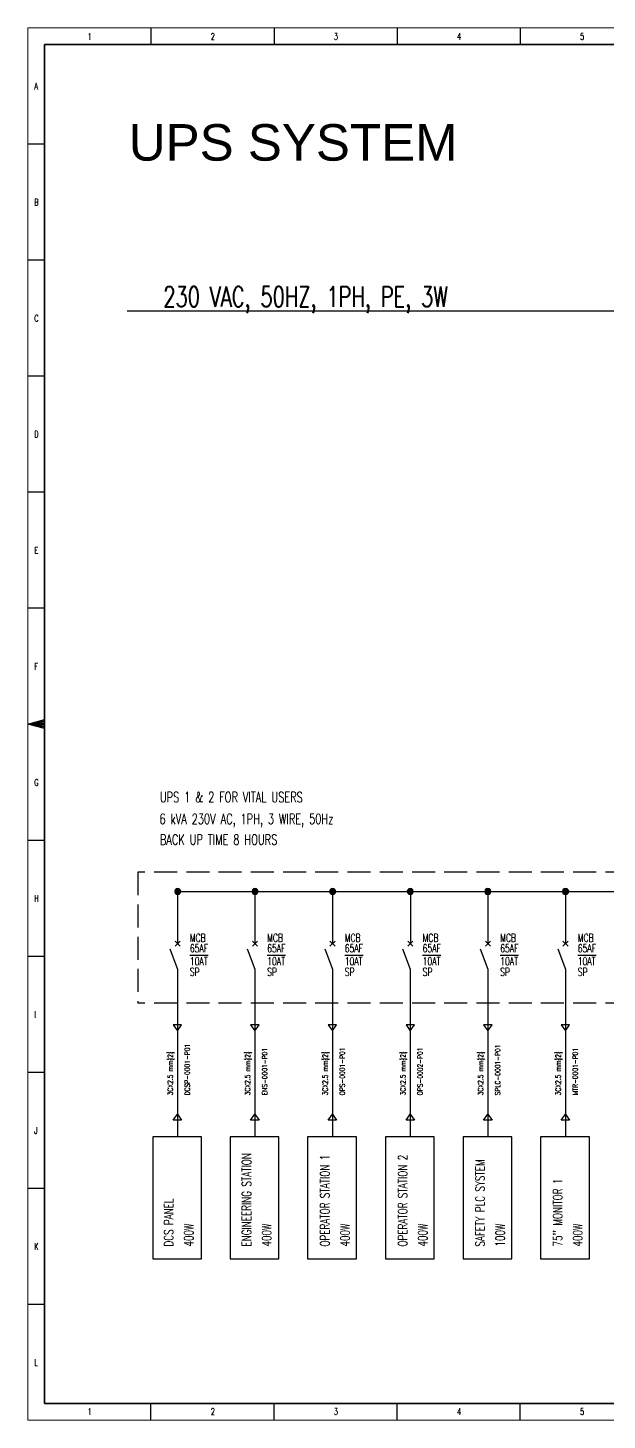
# Model space of a CAD drawing. Header units: inches. Extents: x 21 to 120937, y -15239 to 12027.
# Drawn here: x 81 to 333, y 986 to 1591 of the extents above; entities that cross this region are included whole.
import ezdxf

# ---------------------------------------------------------------- set-up
doc = ezdxf.new("R2010")
doc.units = ezdxf.units.IN
doc.header["$MEASUREMENT"] = 0
doc.linetypes.add('DASH', pattern=[0.35, 0.25, -0.1])
for name, color, linetype in [('FREE-TEXT', 7, 'Continuous'), ('Label', 7, 'Continuous'), ('Layer 1', 7, 'Continuous'), ('LGT1', 7, 'Continuous')]:
    doc.layers.add(name, color=color, linetype=linetype)
doc.styles.add('HZTXT', font='simplexs.shx', dxfattribs={"width": 0.7, "bigfont": 'hztxt.shx'})
doc.styles.get("Standard").update_dxf_attribs({"font": 'arial.ttf'})
doc.styles.add('TEG BORDER', font='txt_qlt.shx', dxfattribs={"width": 0.7, "bigfont": 'hztxt.shx'})

# ---------------------------------------------------------------- blocks, each defined once
blk = doc.blocks.new('240 BORDER A2')
for p, q in [((37.12, 420), (37.12, 415)), ((74.25, 420), (74.25, 415)), ((111.38, 420), (111.38, 415)), ((148.5, 420), (148.5, 415)), ((0, 385), (5, 385)), ((0, 350), (5, 350)), ((0, 315), (5, 315)), ((0, 280), (5, 280)), ((0, 245), (5, 245)), ((5, 210), (0, 210)), ((1.25, 210), (3.75, 210)), ((0, 175), (5, 175)), ((0, 140), (5, 140)), ((0, 105), (5, 105)), ((0, 70), (5, 70)), ((0, 35), (5, 35)), ((37.12, 0), (37.12, 5)), ((74.25, 0), (74.25, 5)), ((111.38, 0), (111.38, 5)), ((148.5, 0), (148.5, 5))]:
    blk.add_line(p, q)
at = {"linetype": 'Continuous'}
for p, q in [((489, 415), (5, 415)), ((5, 415), (5, 5)), ((5, 5), (489, 5))]:
    blk.add_line(p, q, dxfattribs=at)
at = {"color": 5, "lineweight": 15}
blk.add_lwpolyline([(0, 420), (594, 420), (594, 0), (0, 0)], close=True, dxfattribs=at)
blk.add_lwpolyline([(5, 415), (589, 415), (589, 5), (5, 5)], close=True)
blk.add_lwpolyline([(0, 210), (5, 211.34), (5, 208.66), (0, 210), (5, 211), (5, 210.67), (0, 210), (5, 210.33), (5, 209.67), (0, 210), (5, 209.33), (5, 209), (0, 210)])
at = {"char_height": 2, "width": 2, "style": 'TEG BORDER'}
for s, insert, attachment_point in [('1', (18.05, 418.41), 1), ('2', (55.17, 418.41), 1), ('3', (92.3, 418.41), 1), ('4', (129.42, 418.41), 1), ('5', (166.55, 418.41), 1), ('A', (1.91, 403.39), 1), ('B', (1.91, 368.39), 1), ('C', (1.91, 333.39), 1), ('D', (1.91, 298.39), 1), ('E', (1.91, 263.39), 1), ('F', (1.91, 228.39), 1), ('G', (1.91, 193.39), 1), ('H', (1.91, 158.39), 1), ('I', (1.91, 123.39), 1), ('J', (1.91, 88.39), 1), ('K', (1.91, 53.39), 1), ('L', (1.91, 18.39), 1), ('1', (18.05, 1.59), 7), ('2', (55.17, 1.59), 7), ('3', (92.3, 1.59), 7), ('4', (129.42, 1.59), 7), ('5', (166.55, 1.59), 7)]:
    blk.add_mtext(s, dxfattribs=dict(at, insert=insert, attachment_point=attachment_point))

msp = doc.modelspace()

# ---------------------------------------------------------------- hatches: boundary and pattern name
at = {"layer": 'Layer 1'}
for points in [[(145.16, 1216.29), (144.95, 1215.54), (146.23, 1215.54)], [(145.59, 1216.72), (145.16, 1216.29), (146.23, 1215.54)], [(146.23, 1216.93), (145.59, 1216.72), (146.23, 1215.54)], [(146.97, 1216.72), (146.23, 1216.93), (146.23, 1215.54)], [(147.4, 1216.29), (146.97, 1216.72), (146.23, 1215.54)], [(147.61, 1215.54), (147.4, 1216.29), (146.23, 1215.54)], [(178.75, 1216.29), (178.54, 1215.54), (179.82, 1215.54)], [(179.18, 1216.72), (178.75, 1216.29), (179.82, 1215.54)], [(179.82, 1216.93), (179.18, 1216.72), (179.82, 1215.54)], [(180.46, 1216.72), (179.82, 1216.93), (179.82, 1215.54)], [(180.99, 1216.29), (180.46, 1216.72), (179.82, 1215.54)], [(181.2, 1215.54), (180.99, 1216.29), (179.82, 1215.54)], [(212.45, 1216.29), (212.24, 1215.54), (213.52, 1215.54)], [(212.88, 1216.72), (212.45, 1216.29), (213.52, 1215.54)], [(213.52, 1216.93), (212.88, 1216.72), (213.52, 1215.54)], [(214.26, 1216.72), (213.52, 1216.93), (213.52, 1215.54)], [(214.69, 1216.29), (214.26, 1216.72), (213.52, 1215.54)], [(214.9, 1215.54), (214.69, 1216.29), (213.52, 1215.54)], [(246.15, 1216.29), (245.93, 1215.54), (247.32, 1215.54)], [(246.68, 1216.72), (246.15, 1216.29), (247.32, 1215.54)], [(247.32, 1216.93), (246.68, 1216.72), (247.32, 1215.54)], [(247.96, 1216.72), (247.32, 1216.93), (247.32, 1215.54)], [(248.39, 1216.29), (247.96, 1216.72), (247.32, 1215.54)], [(248.6, 1215.54), (248.39, 1216.29), (247.32, 1215.54)], [(279.85, 1216.29), (279.74, 1215.54), (281.02, 1215.54)], [(280.38, 1216.72), (279.85, 1216.29), (281.02, 1215.54)], [(281.02, 1216.93), (280.38, 1216.72), (281.02, 1215.54)], [(281.66, 1216.72), (281.02, 1216.93), (281.02, 1215.54)], [(282.19, 1216.29), (281.66, 1216.72), (281.02, 1215.54)], [(282.3, 1215.54), (282.19, 1216.29), (281.02, 1215.54)], [(313.54, 1216.29), (313.44, 1215.65), (314.72, 1215.65)], [(313.44, 1215.65), (313.54, 1214.9), (314.72, 1215.65)], [(314.08, 1216.72), (313.54, 1216.29), (314.72, 1215.65)], [(313.54, 1214.9), (314.08, 1214.48), (314.72, 1215.65)], [(314.72, 1216.93), (314.08, 1216.72), (314.72, 1215.65)], [(314.08, 1214.48), (314.72, 1214.26), (314.72, 1215.65)], [(315.36, 1216.72), (314.72, 1216.93), (314.72, 1215.65)], [(315.89, 1216.29), (315.36, 1216.72), (314.72, 1215.65)], [(316.1, 1215.65), (315.89, 1216.29), (314.72, 1215.65)], [(314.72, 1214.26), (315.36, 1214.48), (314.72, 1215.65)], [(315.36, 1214.48), (315.89, 1214.9), (314.72, 1215.65)], [(315.89, 1214.9), (316.1, 1215.65), (314.72, 1215.65)], [(144.95, 1215.54), (145.16, 1214.9), (146.23, 1215.54)], [(145.16, 1214.9), (145.59, 1214.48), (146.23, 1215.54)], [(145.59, 1214.48), (146.23, 1214.26), (146.23, 1215.54)], [(146.23, 1214.26), (146.97, 1214.48), (146.23, 1215.54)], [(146.97, 1214.48), (147.4, 1214.9), (146.23, 1215.54)], [(147.4, 1214.9), (147.61, 1215.54), (146.23, 1215.54)], [(178.54, 1215.54), (178.75, 1214.9), (179.82, 1215.54)], [(178.75, 1214.9), (179.18, 1214.48), (179.82, 1215.54)], [(179.18, 1214.48), (179.82, 1214.26), (179.82, 1215.54)], [(179.82, 1214.26), (180.46, 1214.48), (179.82, 1215.54)], [(180.46, 1214.48), (180.99, 1214.9), (179.82, 1215.54)], [(180.99, 1214.9), (181.2, 1215.54), (179.82, 1215.54)], [(212.24, 1215.54), (212.45, 1214.9), (213.52, 1215.54)], [(212.45, 1214.9), (212.88, 1214.48), (213.52, 1215.54)], [(212.88, 1214.48), (213.52, 1214.26), (213.52, 1215.54)], [(213.52, 1214.26), (214.26, 1214.48), (213.52, 1215.54)], [(214.26, 1214.48), (214.69, 1214.9), (213.52, 1215.54)], [(214.69, 1214.9), (214.9, 1215.54), (213.52, 1215.54)], [(245.93, 1215.54), (246.15, 1214.9), (247.32, 1215.54)], [(246.15, 1214.9), (246.68, 1214.48), (247.32, 1215.54)], [(246.68, 1214.48), (247.32, 1214.26), (247.32, 1215.54)], [(247.32, 1214.26), (247.96, 1214.48), (247.32, 1215.54)], [(247.96, 1214.48), (248.39, 1214.9), (247.32, 1215.54)], [(248.39, 1214.9), (248.6, 1215.54), (247.32, 1215.54)], [(279.74, 1215.54), (279.85, 1214.9), (281.02, 1215.54)], [(279.85, 1214.9), (280.38, 1214.48), (281.02, 1215.54)], [(280.38, 1214.48), (281.02, 1214.26), (281.02, 1215.54)], [(281.02, 1214.26), (281.66, 1214.48), (281.02, 1215.54)], [(281.66, 1214.48), (282.19, 1214.9), (281.02, 1215.54)], [(282.19, 1214.9), (282.3, 1215.54), (281.02, 1215.54)]]:
    msp.add_hatch(color=0, dxfattribs=at).paths.add_polyline_path(points)

# ---------------------------------------------------------------- linework, layer by layer
at = {"color": 0, "linetype": 'DASH', "ltscale": 40}
for p, q in [((748.03, 1223.97), (128.88, 1223.97)), ((128.88, 1223.97), (128.88, 1167.13)), ((748.03, 1167.13), (128.88, 1167.13))]:
    msp.add_line(p, q, dxfattribs=at)
at = {"color": 0}
for p, q in [((146.23, 1215.54), (719.74, 1215.54)), ((151.54, 1187.96), (159.48, 1187.96)), ((185.13, 1187.96), (193.08, 1187.96)), ((218.83, 1187.96), (226.77, 1187.96)), ((252.63, 1187.96), (260.58, 1187.96)), ((286.33, 1187.96), (294.28, 1187.96)), ((320.03, 1187.96), (327.98, 1187.96))]:
    msp.add_line(p, q, dxfattribs=at)
for points in [[(146.23, 1215.54), (146.23, 1192.94)], [(146.17, 1181.79), (146.17, 1109.06)], [(179.76, 1181.79), (179.76, 1109.06)], [(213.46, 1181.79), (213.46, 1109.06)], [(247.27, 1181.79), (247.27, 1109.06)], [(280.97, 1181.79), (280.97, 1109.06)], [(314.66, 1181.79), (314.66, 1109.06)], [(147.98, 1157.69), (144.36, 1157.69), (146.17, 1155.03), (147.98, 1157.69)], [(181.58, 1157.69), (177.95, 1157.69), (179.76, 1155.03), (181.58, 1157.69)], [(215.28, 1157.69), (211.65, 1157.69), (213.46, 1155.03), (215.28, 1157.69)], [(249.08, 1157.69), (245.45, 1157.69), (247.27, 1155.03), (249.08, 1157.69)], [(282.78, 1157.69), (279.15, 1157.69), (280.97, 1155.03), (282.78, 1157.69)], [(316.48, 1157.69), (312.85, 1157.69), (314.66, 1155.03), (316.48, 1157.69)], [(147.98, 1116.21), (144.36, 1116.21), (146.17, 1118.87), (147.98, 1116.21)], [(181.58, 1116.21), (177.95, 1116.21), (179.76, 1118.87), (181.58, 1116.21)], [(215.28, 1116.21), (211.65, 1116.21), (213.46, 1118.87), (215.28, 1116.21)], [(249.08, 1116.21), (245.45, 1116.21), (247.27, 1118.87), (249.08, 1116.21)], [(282.78, 1116.21), (279.15, 1116.21), (280.97, 1118.87), (282.78, 1116.21)], [(316.48, 1116.21), (312.85, 1116.21), (314.66, 1118.87), (316.48, 1116.21)]]:
    msp.add_lwpolyline(points, dxfattribs=at)
at = {"layer": 'FREE-TEXT', "color": 0}
msp.add_line((124.38, 1467.86), (709.56, 1467.86), dxfattribs=at)
at = {"layer": 'Layer 1', "color": 0}
for points in [[(145.16, 1216.29), (144.95, 1215.54), (146.23, 1215.54), (145.16, 1216.29)], [(145.59, 1216.72), (145.16, 1216.29), (146.23, 1215.54), (145.59, 1216.72)], [(146.23, 1216.93), (145.59, 1216.72), (146.23, 1215.54), (146.23, 1216.93)], [(146.97, 1216.72), (146.23, 1216.93), (146.23, 1215.54), (146.97, 1216.72)], [(147.4, 1216.29), (146.97, 1216.72), (146.23, 1215.54), (147.4, 1216.29)], [(147.61, 1215.54), (147.4, 1216.29), (146.23, 1215.54), (147.61, 1215.54)], [(178.75, 1216.29), (178.54, 1215.54), (179.82, 1215.54), (178.75, 1216.29)], [(179.18, 1216.72), (178.75, 1216.29), (179.82, 1215.54), (179.18, 1216.72)], [(179.82, 1216.93), (179.18, 1216.72), (179.82, 1215.54), (179.82, 1216.93)], [(180.46, 1216.72), (179.82, 1216.93), (179.82, 1215.54), (180.46, 1216.72)], [(180.99, 1216.29), (180.46, 1216.72), (179.82, 1215.54), (180.99, 1216.29)], [(181.2, 1215.54), (180.99, 1216.29), (179.82, 1215.54), (181.2, 1215.54)], [(212.45, 1216.29), (212.24, 1215.54), (213.52, 1215.54), (212.45, 1216.29)], [(212.88, 1216.72), (212.45, 1216.29), (213.52, 1215.54), (212.88, 1216.72)], [(213.52, 1216.93), (212.88, 1216.72), (213.52, 1215.54), (213.52, 1216.93)], [(214.26, 1216.72), (213.52, 1216.93), (213.52, 1215.54), (214.26, 1216.72)], [(214.69, 1216.29), (214.26, 1216.72), (213.52, 1215.54), (214.69, 1216.29)], [(214.9, 1215.54), (214.69, 1216.29), (213.52, 1215.54), (214.9, 1215.54)], [(246.15, 1216.29), (245.93, 1215.54), (247.32, 1215.54), (246.15, 1216.29)], [(246.68, 1216.72), (246.15, 1216.29), (247.32, 1215.54), (246.68, 1216.72)], [(247.32, 1216.93), (246.68, 1216.72), (247.32, 1215.54), (247.32, 1216.93)], [(247.96, 1216.72), (247.32, 1216.93), (247.32, 1215.54), (247.96, 1216.72)], [(248.39, 1216.29), (247.96, 1216.72), (247.32, 1215.54), (248.39, 1216.29)], [(248.6, 1215.54), (248.39, 1216.29), (247.32, 1215.54), (248.6, 1215.54)], [(279.85, 1216.29), (279.74, 1215.54), (281.02, 1215.54), (279.85, 1216.29)], [(280.38, 1216.72), (279.85, 1216.29), (281.02, 1215.54), (280.38, 1216.72)], [(281.02, 1216.93), (280.38, 1216.72), (281.02, 1215.54), (281.02, 1216.93)], [(281.66, 1216.72), (281.02, 1216.93), (281.02, 1215.54), (281.66, 1216.72)], [(282.19, 1216.29), (281.66, 1216.72), (281.02, 1215.54), (282.19, 1216.29)], [(282.3, 1215.54), (282.19, 1216.29), (281.02, 1215.54), (282.3, 1215.54)], [(313.54, 1216.29), (313.44, 1215.65), (314.72, 1215.65), (313.54, 1216.29)], [(313.44, 1215.65), (313.54, 1214.9), (314.72, 1215.65), (313.44, 1215.65)], [(314.08, 1216.72), (313.54, 1216.29), (314.72, 1215.65), (314.08, 1216.72)], [(313.54, 1214.9), (314.08, 1214.48), (314.72, 1215.65), (313.54, 1214.9)], [(314.72, 1216.93), (314.08, 1216.72), (314.72, 1215.65), (314.72, 1216.93)], [(314.08, 1214.48), (314.72, 1214.26), (314.72, 1215.65), (314.08, 1214.48)], [(315.36, 1216.72), (314.72, 1216.93), (314.72, 1215.65), (315.36, 1216.72)], [(315.89, 1216.29), (315.36, 1216.72), (314.72, 1215.65), (315.89, 1216.29)], [(316.1, 1215.65), (315.89, 1216.29), (314.72, 1215.65), (316.1, 1215.65)], [(314.72, 1214.26), (315.36, 1214.48), (314.72, 1215.65), (314.72, 1214.26)], [(315.36, 1214.48), (315.89, 1214.9), (314.72, 1215.65), (315.36, 1214.48)], [(315.89, 1214.9), (316.1, 1215.65), (314.72, 1215.65), (315.89, 1214.9)], [(144.95, 1215.54), (145.16, 1214.9), (146.23, 1215.54), (144.95, 1215.54)], [(145.16, 1214.9), (145.59, 1214.48), (146.23, 1215.54), (145.16, 1214.9)], [(145.59, 1214.48), (146.23, 1214.26), (146.23, 1215.54), (145.59, 1214.48)], [(146.23, 1214.26), (146.97, 1214.48), (146.23, 1215.54), (146.23, 1214.26)], [(146.97, 1214.48), (147.4, 1214.9), (146.23, 1215.54), (146.97, 1214.48)], [(147.4, 1214.9), (147.61, 1215.54), (146.23, 1215.54), (147.4, 1214.9)], [(178.54, 1215.54), (178.75, 1214.9), (179.82, 1215.54), (178.54, 1215.54)], [(178.75, 1214.9), (179.18, 1214.48), (179.82, 1215.54), (178.75, 1214.9)], [(179.18, 1214.48), (179.82, 1214.26), (179.82, 1215.54), (179.18, 1214.48)], [(179.82, 1214.26), (180.46, 1214.48), (179.82, 1215.54), (179.82, 1214.26)], [(180.46, 1214.48), (180.99, 1214.9), (179.82, 1215.54), (180.46, 1214.48)], [(180.99, 1214.9), (181.2, 1215.54), (179.82, 1215.54), (180.99, 1214.9)], [(179.82, 1215.54), (179.82, 1192.94)], [(212.24, 1215.54), (212.45, 1214.9), (213.52, 1215.54), (212.24, 1215.54)], [(212.45, 1214.9), (212.88, 1214.48), (213.52, 1215.54), (212.45, 1214.9)], [(212.88, 1214.48), (213.52, 1214.26), (213.52, 1215.54), (212.88, 1214.48)], [(213.52, 1214.26), (214.26, 1214.48), (213.52, 1215.54), (213.52, 1214.26)], [(214.26, 1214.48), (214.69, 1214.9), (213.52, 1215.54), (214.26, 1214.48)], [(214.69, 1214.9), (214.9, 1215.54), (213.52, 1215.54), (214.69, 1214.9)], [(213.52, 1215.54), (213.52, 1192.94)], [(245.93, 1215.54), (246.15, 1214.9), (247.32, 1215.54), (245.93, 1215.54)], [(246.15, 1214.9), (246.68, 1214.48), (247.32, 1215.54), (246.15, 1214.9)], [(246.68, 1214.48), (247.32, 1214.26), (247.32, 1215.54), (246.68, 1214.48)], [(247.32, 1214.26), (247.96, 1214.48), (247.32, 1215.54), (247.32, 1214.26)], [(247.96, 1214.48), (248.39, 1214.9), (247.32, 1215.54), (247.96, 1214.48)], [(248.39, 1214.9), (248.6, 1215.54), (247.32, 1215.54), (248.39, 1214.9)], [(247.32, 1215.54), (247.32, 1192.94)], [(279.74, 1215.54), (279.85, 1214.9), (281.02, 1215.54), (279.74, 1215.54)], [(279.85, 1214.9), (280.38, 1214.48), (281.02, 1215.54), (279.85, 1214.9)], [(280.38, 1214.48), (281.02, 1214.26), (281.02, 1215.54), (280.38, 1214.48)], [(281.02, 1214.26), (281.66, 1214.48), (281.02, 1215.54), (281.02, 1214.26)], [(281.66, 1214.48), (282.19, 1214.9), (281.02, 1215.54), (281.66, 1214.48)], [(282.19, 1214.9), (282.3, 1215.54), (281.02, 1215.54), (282.19, 1214.9)], [(281.02, 1215.54), (281.02, 1192.94)], [(314.72, 1215.54), (314.72, 1192.94)], [(147.34, 1194.06), (145.11, 1191.82)], [(145.11, 1194.06), (147.34, 1191.82)], [(180.94, 1194.06), (178.7, 1191.82)], [(178.7, 1194.06), (180.94, 1191.82)], [(214.64, 1194.06), (212.4, 1191.82)], [(212.4, 1194.06), (214.64, 1191.82)], [(248.44, 1194.06), (246.2, 1191.82)], [(246.2, 1194.06), (248.44, 1191.82)], [(282.14, 1194.06), (279.9, 1191.82)], [(279.9, 1194.06), (282.14, 1191.82)], [(315.84, 1194.06), (313.6, 1191.82)], [(313.6, 1194.06), (315.84, 1191.82)], [(142.87, 1190.64), (146.17, 1181.79), (146.17, 1181.79)], [(176.46, 1190.64), (179.76, 1181.79), (179.76, 1181.79)], [(210.16, 1190.64), (213.46, 1181.79), (213.46, 1181.79)], [(243.96, 1190.64), (247.27, 1181.79), (247.27, 1181.79)], [(277.66, 1190.64), (280.97, 1181.79), (280.97, 1181.79)], [(311.36, 1190.64), (314.66, 1181.79), (314.66, 1181.79)], [(135.4, 1055.96), (156.62, 1055.96), (156.62, 1109.06), (135.4, 1109.06), (135.4, 1055.96)], [(168.99, 1055.96), (190.21, 1055.96), (190.21, 1109.06), (168.99, 1109.06), (168.99, 1055.96)], [(202.69, 1055.96), (223.91, 1055.96), (223.91, 1109.06), (202.69, 1109.06), (202.69, 1055.96)], [(236.5, 1055.96), (257.72, 1055.96), (257.72, 1109.06), (236.5, 1109.06), (236.5, 1055.96)], [(270.2, 1055.96), (291.42, 1055.96), (291.42, 1109.06), (270.2, 1109.06), (270.2, 1055.96)], [(303.89, 1055.96), (325.11, 1055.96), (325.11, 1109.06), (303.89, 1109.06), (303.89, 1055.96)]]:
    msp.add_lwpolyline(points, dxfattribs=at)

# ---------------------------------------------------------------- block references
at = {"xscale": 1.44, "yscale": 1.44, "zscale": 1.44}
msp.add_blockref('240 BORDER A2', (81.18, 985.95), dxfattribs=at)

# ---------------------------------------------------------------- texts
at = {"lineweight": 5, "insert": (125.03, 1548.92), "char_height": 15.859, "attachment_point": 1}
msp.add_mtext_dynamic_manual_height_columns('UPS SYSTEM', width=261.0283, gutter_width=225.67, heights=[7.73], dxfattribs=at)
at = {"layer": 'Label', "color": 0, "style": 'HZTXT', "width": 0.7}
for p in [(151.54, 1189.17), (185.13, 1189.17), (218.83, 1189.17), (252.63, 1189.17), (286.33, 1189.17), (320.03, 1189.17)]:
    msp.add_text('65AF', height=3.476, dxfattribs=at).set_placement(p)
at = {"layer": 'LGT1', "color": 0, "style": 'HZTXT', "width": 0.7}
for s, height, p in [('230 VAC, 50HZ, 1PH, PE, 3W', 8.8393, (140.02, 1469.54)), ('UPS 1 & 2 FOR VITAL USERS', 4.449, (138.53, 1254.37)), ('6 kVA 230V AC, 1PH, 3 WIRE, 50Hz', 4.449, (138.34, 1244.89)), ('BACK UP TIME 8 HOURS', 4.449, (138.53, 1235.89)), ('MCB', 3.476, (151.54, 1193.72)), ('MCB', 3.476, (185.13, 1193.72)), ('MCB', 3.476, (218.83, 1193.72)), ('MCB', 3.476, (252.63, 1193.72)), ('MCB', 3.476, (286.33, 1193.72)), ('MCB', 3.476, (320.03, 1193.72)), ('10AT', 3.476, (151.54, 1183.54)), ('10AT', 3.476, (185.13, 1183.54)), ('10AT', 3.476, (218.83, 1183.54)), ('10AT', 3.476, (252.63, 1183.54)), ('10AT', 3.476, (286.33, 1183.54)), ('10AT', 3.476, (320.03, 1183.54)), ('SP', 3.476, (151.54, 1178.92)), ('SP', 3.476, (185.13, 1178.92)), ('SP', 3.476, (218.83, 1178.92)), ('SP', 3.476, (252.63, 1178.92)), ('SP', 3.476, (286.33, 1178.92)), ('SP', 3.476, (320.03, 1178.92))]:
    msp.add_text(s, height=height, dxfattribs=at).set_placement(p)
for s, height, p in [('DCSP-0001-P01', 2.2098, (151.54, 1127.05)), ('ENS-0001-P01', 2.2098, (185.13, 1127.05)), ('OPS-0001-P01', 2.2098, (218.83, 1127.05)), ('OPS-0002-P01', 2.2098, (252.63, 1127.05)), ('SPLC-0001-P01', 2.2098, (286.33, 1127.05)), ('MTR-0001-P01', 2.2098, (320.03, 1127.05)), ('3CX2.5 mm{2}', 2.2098, (144.12, 1127.05)), ('3CX2.5 mm{2}', 2.2098, (177.71, 1127.05)), ('3CX2.5 mm{2}', 2.2098, (211.41, 1127.05)), ('3CX2.5 mm{2}', 2.2098, (245.21, 1127.05)), ('3CX2.5 mm{2}', 2.2098, (278.91, 1127.05)), ('3CX2.5 mm{2}', 2.2098, (312.61, 1127.05)), ('ENGINEERING STATION', 3.9777, (178.15, 1061.37)), ('OPERATOR STATION 2', 3.9777, (245.97, 1061.37)), ('OPERATOR STATION 1', 3.9777, (212.17, 1061.37)), ('SAFETY PLC SYSTEM', 3.9777, (279.56, 1061.37)), ("75'' MONITOR 1", 3.9777, (313.26, 1061.37)), ('DCS PANEL', 3.978, (144.34, 1061.37)), ('400W', 3.978, (153.08, 1061.37)), ('400W', 3.978, (186.88, 1061.37)), ('400W', 3.978, (220.9, 1061.37)), ('400W', 3.978, (254.7, 1061.37)), ('100W', 3.978, (288.3, 1061.37)), ('400W', 3.978, (322, 1061.37))]:
    msp.add_text(s, height=height, rotation=90, dxfattribs=at).set_placement(p)

doc.saveas('drawing.dxf')
